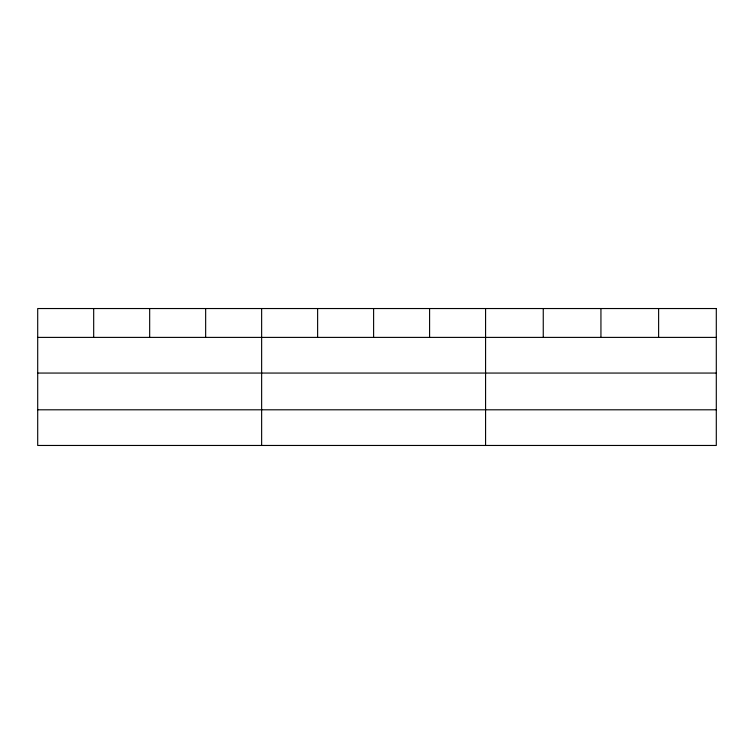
<?xml version="1.0" encoding="UTF-8"?>
<svg xmlns="http://www.w3.org/2000/svg" width="754" height="754" viewBox="0 0 754 754"><rect width="100%" height="100%" fill="white"/><g stroke="black" fill="none" stroke-linecap="round" stroke-linejoin="round"><path stroke-width="1.13" d="M37.7 337.396L716.3 337.396M37.7 373.06L716.3 373.06M37.7 409.799L716.3 409.799M658.619 308.537L658.619 337.396M600.938 308.537L600.938 337.396M543.257 308.537L543.257 337.396M485.576 308.537L485.576 445.463M429.591 308.537L429.591 337.396M373.607 308.537L373.607 337.396M317.623 308.537L317.623 337.396M261.638 308.537L261.638 445.463M205.653 308.537L205.653 337.396M149.669 308.537L149.669 337.396M93.684 308.537L93.684 337.396M716.3 308.537L37.7 308.537L37.7 445.463L716.3 445.463L716.3 308.537"/></g></svg>
